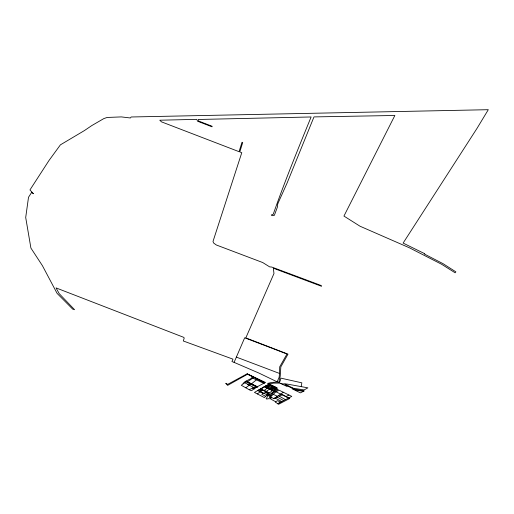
<?xml version="1.0" encoding="UTF-8"?>
<svg xmlns="http://www.w3.org/2000/svg" width="514" height="514" viewBox="0 0 514 514"><rect width="100%" height="100%" fill="white"/><g stroke="black" fill="none" stroke-linecap="round" stroke-linejoin="round"><path stroke-width="0.77" d="M279.539 373.453L279.712 366.816L286.973 354.024L272.452 348.396L244.683 337.794L234.095 362.376L231.949 361.528L232.958 359.151L183.312 340.981L184.205 338.051L183.761 337.351L56.052 287.904L59.168 293.603L74.575 309.711L72.705 309.152L57.105 293.404L42.424 265.687L30.904 248.056L25.7 217.486L28.514 197.254L31.791 192.185L33.371 193.752L29.953 189.923L48.971 160.535L60.401 144.845L84.392 130.588L91.807 125.57L103.867 118.573L107.137 117.462L121.304 116.903L130.37 117.976L131.166 116.986L488.3 109.694L477.088 128.249L403.124 243.077L424.757 253.723L424.461 254.07L443.036 263.663L455.867 271.855L455.121 272.786L441.61 264.267L409.433 247.812L360.006 226.211L343.943 216.073L394.868 115.477L313.99 116.909L287.075 183.074L278.247 202.709L277.438 204.932L277.547 206.692L274.347 215.366L272.041 215.681L271.276 214.981L273.197 214.338C284.518 182.174 297.381 150.531 310.302 118.946L311.111 116.967L198.346 119.479L198.822 121.131L212.141 126.283L212.012 126.797L197.543 121.214L196.843 119.357L159.777 120.212L161.499 121.863L239.055 151.675L242.004 142.275L242.692 142.539L239.813 151.938L241.779 152.69L213.265 240.629L213.008 241.554L213.689 243.071L216.291 244.972L262.718 262.545L269.664 266.882L271.726 267.049L302.874 278.646L321.128 285.514L321.462 286.253L273.345 268.205L273.968 273.538L245.821 337.891L287.988 354.14L280.824 366.88L280.233 376.216L278.594 383.078L273.634 383.123L268.777 383.984L267.588 383.425L271.366 382.519L277.059 382.037L279.121 377.347L279.539 373.453L236.395 357.114M273.544 391.584L268.205 395.748L266.079 398.646L267.023 399.172L268.032 398.517L269.105 398.96L269.876 396.57L273.512 392.182L273.577 390.903L274.759 388.854L274.046 388.475L275.003 388.044M274.341 391.103L274.161 392.163L278.228 389.528L276.693 388.661L275.369 389.188L274.341 391.103L275.176 391.475M301.217 386.361L301.846 382.834L280.837 378.131L280.194 380.874L278.961 382.904L282.302 383.862L287.088 384.061L307.892 387.845L304.115 389.914L291.599 387.961L286.054 385.294M274.759 388.854L269.323 393.043L264.183 390.505L267.28 388.076L268.546 388.655M256.717 387.042L246.039 381.812L241.272 385.262L250.273 390.312L251.738 390.55L256.023 387.376L265.475 382.442L247.131 373.819L227.689 384.356L225.742 383.271L227.618 385.391L247.581 374.205L264.588 382.962M280.58 402.244L277.534 400.637L275.697 401.775L270.66 398.999L270.287 397.174L275.909 391.771L279.237 390.254L291.772 396.397L277.759 403.741L281.82 401.575L274.894 397.932L273.744 398.774L277.219 397.149L283.702 400.573M265.661 396.268L264.382 397.579L254.456 392.407L264.183 386.746L267.222 388.237M257.392 393.942L260.27 391.694L267.319 394.887L268.906 393.371L260.412 388.918M257.598 390.544L260.168 391.803L262.802 390.21M274.894 397.932L283.355 392.272M268.257 393.968L265.777 396.326L261.799 394.309L263.065 393.037L260.168 391.803M267.319 394.887L267.029 395.163L268.205 395.748M264.183 386.746L261.754 388.757L261.202 388.462M274.38 391.032L277.02 388.847M263.913 383.354L256.402 379.846L251.25 384.042L257.064 386.913M245.756 387.774L250.729 384.196M275.697 401.775L275.369 402.032L278.549 404.306L289.755 398.466L282.584 394.643L279.256 396.198L278.357 395.696L285.431 399.641M263.971 393.371L266.04 391.874M266.201 391.507L269.529 389.104L272.484 390.479L264.273 386.695L269.04 384.106L277.078 387.8L275.652 388.398L268.392 384.421M247.472 381.735L253.871 377.43M273.904 398.613L271.79 397.618L270.981 398.164L270.409 397.855M252.92 376.948L251.731 377.732L252.168 377.976L244.895 381.722L243 383.515L243.54 383.707M254.636 387.929L256.351 386.869M249.232 389.728L253.71 387.453M275.909 391.771L285.823 396.66L288.971 395.022M303.305 391.366L300.439 392.876L292.068 388.802L304.23 390.929L303.305 391.366L296.347 390.158L293.667 388.918M270.171 385.661L269.452 386.001L268.179 385.307M270.827 388.019L269.175 388.783L271.096 389.837L272.754 389.072L270.634 387.909L271.739 387.395L273.866 388.558L274.418 388.301L272.484 387.241L271.932 387.505M273.268 387.363L272.548 387.697L273.808 388.391M244.677 382.795L249.496 385.025M234.095 362.376L258.863 373.036L278.684 382.577M271.257 393.371L272.388 393.852M280.091 383.232L287.127 386.509L284.872 383.964L292.678 387.961M276.815 387.909L270.769 384.896M252.74 378.137L256.402 379.846M258.613 389.946L260.913 391.032M247.131 373.819L264.845 382.814M252.445 388.031L254.391 388.976M273.069 394.193L277.2 396.21M269.323 393.043L260.682 388.764M245.718 381.304L257.52 387.138L257.855 386.939L246.155 381.08M259.499 389.451L261.832 390.64M255.092 388.16L247.536 384.279M285.823 396.66L288.515 398.048M265.288 392.42L271.058 395.427M276.603 396.814L277.219 397.149M268.224 384.909L270.165 385.969M266.612 386.046L272.227 389.124M266.021 385.943L267.955 387.003M270.274 388.276L272.202 389.329M265.475 386.207L267.409 387.26M269.721 388.533L271.649 389.586M268.726 395.382L270.107 396.3M270.653 396.795L271.79 397.618M266.573 385.686L264.928 386.464L266.856 387.517L268.507 386.746L266.573 385.686M268.777 384.645L267.672 385.166L269.612 386.232L270.717 385.712L268.777 384.645M268.906 384.967L265.706 386.477L271.315 389.541L274.534 388.057L268.906 384.967"/></g></svg>
